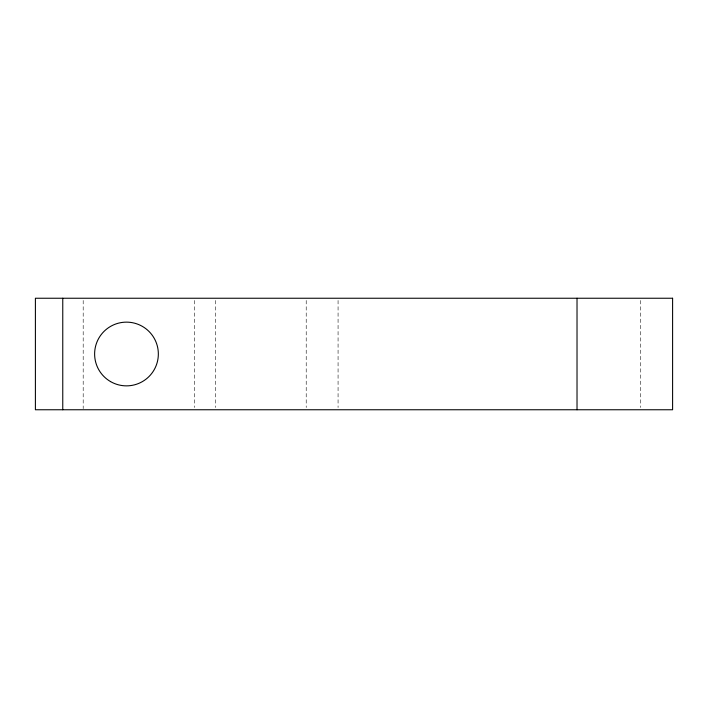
<?xml version="1.0" encoding="UTF-8"?>
<svg xmlns="http://www.w3.org/2000/svg" width="708" height="708" viewBox="0 0 708 708"><rect width="100%" height="100%" fill="white"/><g stroke="black" fill="none" stroke-linecap="round" stroke-linejoin="round"><path stroke-width="0.53" stroke-dasharray="3.54 2.66" d="M194.629 300.457L194.7 407.543M640.74 300.457L640.74 407.543M338.07 300.457L338.07 407.543M306.21 300.457L306.21 407.543M215.347 300.457L215.347 407.543M83.19 300.457L83.19 408.649"/><path stroke-width="1.06" d="M577.02 298.245L577.02 409.755M62.764 298.245L62.764 409.755M672.6 298.245L35.4 298.245L35.4 409.755L672.6 409.755L672.6 298.245M110.554 381.594A31.86 31.86 0 0 0 158.344 354A31.86 31.86 0 0 0 110.554 326.406A31.86 31.86 0 0 0 110.554 381.594"/></g></svg>
